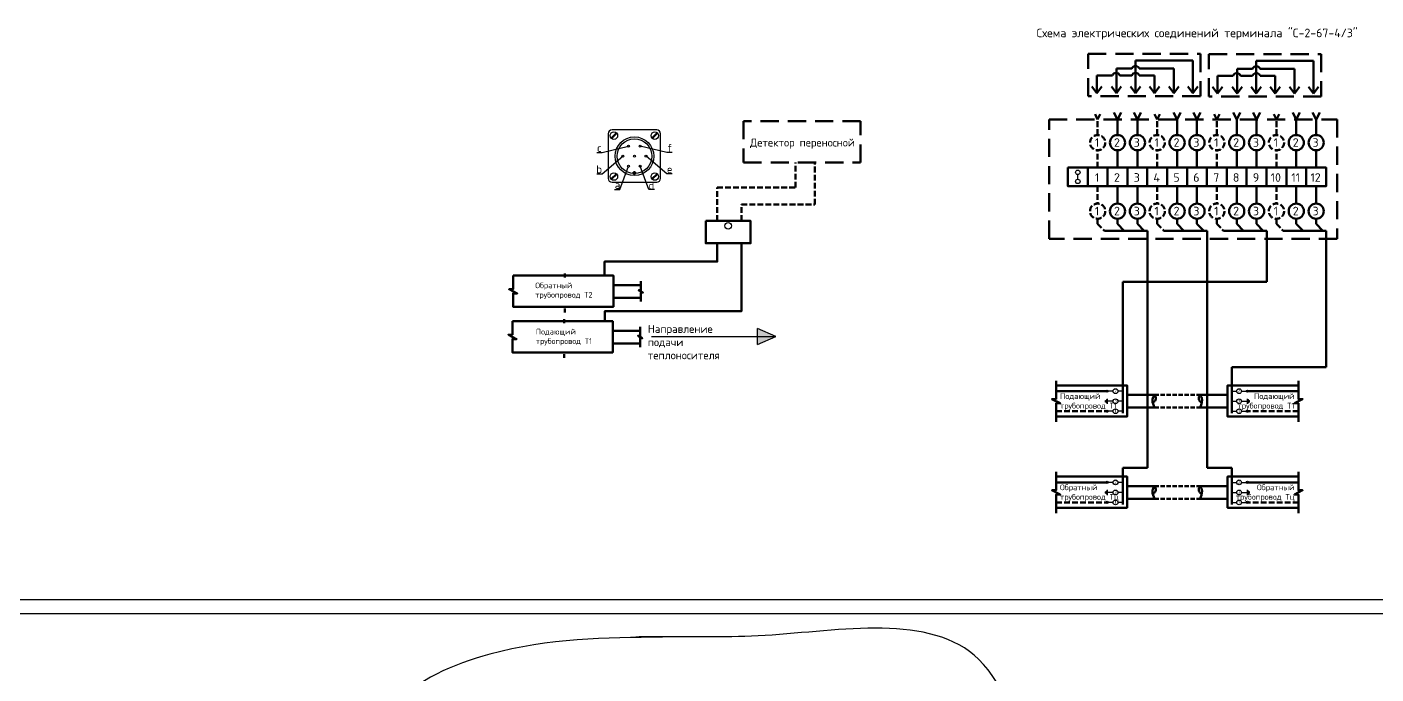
# Model space of a CAD drawing. Header units: millimetres. Extents: x -112426 to 6776, y 1218 to 38707.
# Drawn here: x 3558.2 to 4029.8, y 2666.4 to 2892.5 of the extents above; entities that cross this region are included whole.
import ezdxf
from ezdxf.enums import TextEntityAlignment as Align

# ---------------------------------------------------------------- set-up
doc = ezdxf.new("R2010")
doc.units = ezdxf.units.MM
for name, pattern in [('ACAD_ISO04W100', [30, 24, -3, 0, -3]), ('DASHED', [7, 5, -2, 0]), ('DASHED2', [9.525, 6.35, -3.175])]:
    doc.linetypes.add(name, pattern=pattern)
for name, color, linetype, lineweight in [('Основной', 1, 'Continuous', 60), ('Размер 3.5', 250, 'Continuous', 35), ('Размеры на чертеже', 250, 'Continuous', 25), ('Тонкие', 5, 'Continuous', 30), ('шриховка', 4, 'ACAD_ISO04W100', 15)]:
    doc.layers.add(name, color=color, linetype=linetype, lineweight=lineweight)
doc.styles.add('-ISOCPEUR-', font='isocpeur.ttf')

msp = doc.modelspace()

# ---------------------------------------------------------------- hatches: boundary and pattern name
at = {"layer": 'Размеры на чертеже'}
h = msp.add_hatch(color=256, dxfattribs=at)
h.dxf.hatch_style = 1
h.paths.add_polyline_path([(3813.616, 2787.088), (3813.616, 2784.326), (3819.928, 2784.326)])
h.paths.add_polyline_path([(3819.928, 2784.326), (3813.616, 2784.326), (3813.616, 2781.565)])
at = {"layer": 'шриховка'}
h = msp.add_hatch(color=4, dxfattribs=at)
h.dxf.hatch_style = 1
h.paths.add_polyline_path([(3770.748, 2841.257), (3770.748, 2841.699), (3770.251, 2841.699), (3770.251, 2841.257)])
at = {"layer": 'шриховка', "linetype": 'DASHED2'}
h = msp.add_hatch(color=4, dxfattribs=at)
h.dxf.hatch_style = 1
edge = h.paths.add_edge_path()
edge.add_arc((3935.779, 2765.226), 0.387, 0, 360)
h = msp.add_hatch(color=4, dxfattribs=at)
h.dxf.hatch_style = 1
edge = h.paths.add_edge_path()
edge.add_arc((3984.82, 2765.226), 0.387, 180, 540, ccw=False)
h = msp.add_hatch(color=4, dxfattribs=at)
h.dxf.hatch_style = 1
edge = h.paths.add_edge_path()
edge.add_arc((3935.779, 2758.211), 0.387, 0, 360)
h = msp.add_hatch(color=4, dxfattribs=at)
h.dxf.hatch_style = 1
edge = h.paths.add_edge_path()
edge.add_arc((3984.82, 2758.211), 0.387, 180, 540, ccw=False)
h = msp.add_hatch(color=4, dxfattribs=at)
h.dxf.hatch_style = 1
edge = h.paths.add_edge_path()
edge.add_arc((3935.779, 2733.358), 0.387, 0, 360)
h = msp.add_hatch(color=4, dxfattribs=at)
h.dxf.hatch_style = 1
edge = h.paths.add_edge_path()
edge.add_arc((3984.82, 2733.358), 0.387, 180, 540, ccw=False)
h = msp.add_hatch(color=4, dxfattribs=at)
h.dxf.hatch_style = 1
edge = h.paths.add_edge_path()
edge.add_arc((3935.779, 2726.343), 0.387, 0, 360)
h = msp.add_hatch(color=4, dxfattribs=at)
h.dxf.hatch_style = 1
edge = h.paths.add_edge_path()
edge.add_arc((3984.82, 2726.343), 0.387, 180, 540, ccw=False)

# ---------------------------------------------------------------- linework, layer by layer
msp.add_line((3925.521, 2839.302), (3925.521, 2840.901))
at = {"lineweight": 100}
for p, q in [((3934.811, 2821.199), (3949.884, 2821.199)), ((3949.884, 2821.199), (3949.884, 2738.412)), ((3955.642, 2821.199), (3970.715, 2821.199)), ((3970.715, 2821.199), (3970.715, 2738.412)), ((3976.474, 2821.199), (3991.547, 2821.199)), ((3991.547, 2821.199), (3991.547, 2803.411)), ((3997.305, 2821.199), (4012.378, 2821.199)), ((4012.378, 2821.199), (4012.378, 2773.665)), ((3991.547, 2803.411), (3941.25, 2803.411)), ((3941.25, 2803.411), (3941.25, 2757.531)), ((4012.378, 2773.665), (3979.35, 2773.665)), ((3979.35, 2773.665), (3979.35, 2757.531)), ((3949.884, 2738.412), (3941.25, 2738.412)), ((3941.25, 2738.412), (3941.25, 2725.663)), ((3970.715, 2738.412), (3979.35, 2738.412)), ((3979.35, 2738.412), (3979.35, 2725.663))]:
    msp.add_line(p, q, dxfattribs=at)
msp.add_lwpolyline([(3086.434, 2692.459), (4275.434, 2692.459), (4275.434, 2272.459), (3086.434, 2272.459)], close=True)
at = {"const_width": 0.5}
msp.add_lwpolyline([(3106.434, 2687.459), (4270.434, 2687.459), (4270.434, 2277.459), (3106.434, 2277.459)], close=True, dxfattribs=at)
for centre in [(3925.521, 2841.683), (3925.521, 2838.521)]:
    msp.add_circle(centre, 0.781)
at = {"lineweight": 30}
msp.add_spline([(3780.349, 2679.251), (3719.966, 2673.276), (3687.085, 2655.353), (3685.889, 2593.219), (3705.618, 2538.254), (3848.182, 2531.639), (3889.674, 2539.931), (3896.623, 2577.557), (3905.3, 2633.247), (3890.951, 2671.484), (3816.22, 2679.848), (3779.987, 2679.398), (3771.079, 2679.306)], degree=3, dxfattribs=at)
at = {"layer": 'Основной'}
for p, q in [((3938.999, 2869.333), (3938.999, 2877.94)), ((3938.999, 2877.94), (3944.413, 2877.94)), ((3945.682, 2869.333), (3945.682, 2880.782)), ((3945.682, 2880.782), (3965.695, 2880.782)), ((3947.019, 2877.94), (3959.049, 2877.94)), ((3959.049, 2869.333), (3959.049, 2877.94)), ((3965.695, 2869.333), (3965.695, 2880.782)), ((3981.209, 2869.266), (3981.209, 2877.873)), ((3981.209, 2877.873), (3986.622, 2877.873)), ((3987.892, 2869.266), (3987.892, 2880.715)), ((3987.892, 2880.715), (4007.905, 2880.715)), ((3989.229, 2877.873), (4001.259, 2877.873)), ((4001.259, 2869.266), (4001.259, 2877.873)), ((4007.905, 2869.266), (4007.905, 2880.715)), ((3932.169, 2869.333), (3932.169, 2875.541)), ((3932.169, 2875.541), (3937.601, 2875.541)), ((3940.208, 2875.541), (3944.413, 2875.541)), ((3947.019, 2875.541), (3952.292, 2875.541)), ((3952.292, 2869.333), (3952.292, 2875.541)), ((3974.379, 2869.266), (3974.379, 2875.474)), ((3974.379, 2875.474), (3979.81, 2875.474)), ((3982.417, 2875.474), (3986.622, 2875.474)), ((3989.229, 2875.474), (3994.501, 2875.474)), ((3994.501, 2869.266), (3994.501, 2875.474)), ((3930.427, 2871.669), (3932.169, 2869.333)), ((3933.912, 2871.669), (3932.169, 2869.333)), ((3937.257, 2871.669), (3938.999, 2869.333)), ((3940.741, 2871.669), (3938.999, 2869.333)), ((3943.94, 2871.669), (3945.682, 2869.333)), ((3947.425, 2871.669), (3945.682, 2869.333)), ((3950.55, 2871.669), (3952.292, 2869.333)), ((3954.034, 2871.669), (3952.292, 2869.333)), ((3957.307, 2871.669), (3959.049, 2869.333)), ((3960.791, 2871.669), (3959.049, 2869.333)), ((3963.953, 2871.669), (3965.695, 2869.333)), ((3967.437, 2871.669), (3965.695, 2869.333)), ((3972.637, 2871.602), (3974.379, 2869.266)), ((3976.121, 2871.602), (3974.379, 2869.266)), ((3979.466, 2871.602), (3981.209, 2869.266)), ((3982.951, 2871.602), (3981.209, 2869.266)), ((3986.15, 2871.602), (3987.892, 2869.266)), ((3989.634, 2871.602), (3987.892, 2869.266)), ((3992.759, 2871.602), (3994.501, 2869.266)), ((3996.244, 2871.602), (3994.501, 2869.266)), ((3999.517, 2871.602), (4001.259, 2869.266)), ((4003.001, 2871.602), (4001.259, 2869.266)), ((4006.163, 2871.602), (4007.905, 2869.266)), ((4009.647, 2871.602), (4007.905, 2869.266)), ((3746.188, 2804.981), (3746.188, 2806.363)), ((3772.789, 2802.272), (3772.789, 2803.653)), ((3772.789, 2797.851), (3772.789, 2796.525)), ((3746.19, 2794.095), (3746.19, 2792.769)), ((3745.967, 2789.039), (3745.967, 2790.421)), ((3772.568, 2786.33), (3772.568, 2787.711)), ((3745.969, 2778.153), (3745.969, 2776.827)), ((3772.568, 2781.909), (3772.568, 2780.583)), ((3917.931, 2768.873), (3917.931, 2767.216)), ((4002.669, 2768.873), (4002.669, 2767.216)), ((3942.742, 2763.9), (3952.357, 2763.9)), ((3942.742, 2759.48), (3942.742, 2763.9)), ((3977.858, 2763.9), (3968.243, 2763.9)), ((3977.858, 2759.48), (3977.858, 2763.9)), ((3952.357, 2759.48), (3942.742, 2759.48)), ((3968.243, 2759.48), (3977.858, 2759.48)), ((3917.931, 2756.33), (3917.931, 2754.506)), ((4002.669, 2756.33), (4002.669, 2754.506)), ((3917.931, 2737.005), (3917.931, 2735.347)), ((4002.669, 2737.005), (4002.669, 2735.347)), ((3942.742, 2732.032), (3952.357, 2732.032)), ((3942.742, 2727.611), (3942.742, 2732.032)), ((3977.858, 2732.032), (3968.243, 2732.032)), ((3977.858, 2727.611), (3977.858, 2732.032)), ((3952.357, 2727.611), (3942.742, 2727.611)), ((3968.243, 2727.611), (3977.858, 2727.611)), ((3917.931, 2724.461), (3917.931, 2722.638)), ((4002.669, 2724.461), (4002.669, 2722.638))]:
    msp.add_line(p, q, dxfattribs=at)
at = {"layer": 'Основной', "color": 162, "linetype": 'DASHED', "lineweight": 50, "ltscale": 0.4, "true_color": 0x0520d1}
for p, q in [((3932.464, 2860.217), (3931.226, 2862.601)), ((3932.464, 2860.217), (3933.702, 2862.601)), ((3953.296, 2860.217), (3952.057, 2862.601)), ((3953.296, 2860.217), (3954.534, 2862.601)), ((3974.127, 2860.217), (3972.889, 2862.601)), ((3974.127, 2860.217), (3975.365, 2862.601)), ((3994.958, 2860.217), (3993.72, 2862.601)), ((3994.958, 2860.217), (3996.196, 2862.601)), ((3932.464, 2854.738), (3932.464, 2860.217)), ((3953.296, 2854.738), (3953.296, 2860.217)), ((3974.127, 2854.738), (3974.127, 2860.217)), ((3994.958, 2854.738), (3994.958, 2860.217)), ((3932.464, 2843.363), (3932.464, 2849.408)), ((3953.296, 2843.363), (3953.296, 2849.408)), ((3974.127, 2843.363), (3974.127, 2849.408)), ((3994.958, 2843.363), (3994.958, 2849.408)), ((3932.464, 2836.84), (3932.464, 2830.795)), ((3953.296, 2836.84), (3953.296, 2830.795)), ((3974.127, 2836.84), (3974.127, 2830.795)), ((3994.958, 2836.84), (3994.958, 2830.795)), ((3932.464, 2825.465), (3932.464, 2823.714)), ((3953.296, 2825.465), (3953.296, 2823.714)), ((3974.127, 2825.465), (3974.127, 2823.714)), ((3994.958, 2825.465), (3994.958, 2823.714)), ((3932.464, 2823.714), (3934.811, 2821.199)), ((3953.296, 2823.714), (3955.642, 2821.199)), ((3974.127, 2823.714), (3976.474, 2821.199)), ((3994.958, 2823.714), (3997.305, 2821.199))]:
    msp.add_line(p, q, dxfattribs=at)
at = {"layer": 'Основной', "color": 32, "lineweight": 50, "ltscale": 0.15, "true_color": 0xcd6928}
for p, q in [((3939.408, 2860.217), (3938.17, 2862.601)), ((3939.408, 2860.217), (3940.646, 2862.601)), ((3960.239, 2860.217), (3959.001, 2862.601)), ((3960.239, 2860.217), (3961.477, 2862.601)), ((3981.07, 2860.217), (3979.832, 2862.601)), ((3981.07, 2860.217), (3982.308, 2862.601)), ((4001.902, 2860.217), (4000.663, 2862.601)), ((4001.902, 2860.217), (4003.14, 2862.601)), ((3939.408, 2854.738), (3939.408, 2860.217)), ((3960.239, 2854.738), (3960.239, 2860.217)), ((3981.07, 2854.738), (3981.07, 2860.217)), ((4001.902, 2854.738), (4001.902, 2860.217)), ((3939.408, 2843.363), (3939.408, 2849.408)), ((3960.239, 2843.363), (3960.239, 2849.408)), ((3981.07, 2843.363), (3981.07, 2849.408)), ((4001.902, 2843.363), (4001.902, 2849.408)), ((3939.408, 2836.84), (3939.408, 2830.795)), ((3960.239, 2836.84), (3960.239, 2830.795)), ((3981.07, 2836.84), (3981.07, 2830.795)), ((4001.902, 2836.84), (4001.902, 2830.795)), ((3939.408, 2825.465), (3939.408, 2823.714)), ((3960.239, 2825.465), (3960.239, 2823.714)), ((3981.07, 2825.465), (3981.07, 2823.714)), ((4001.902, 2825.465), (4001.902, 2823.714)), ((3939.408, 2823.714), (3941.755, 2821.199)), ((3960.239, 2823.714), (3962.586, 2821.199)), ((3981.07, 2823.714), (3983.417, 2821.199)), ((4001.902, 2823.714), (4004.248, 2821.199))]:
    msp.add_line(p, q, dxfattribs=at)
at = {"layer": 'Основной', "color": 2, "true_color": 0xf1eb1f}
for p, q in [((3946.352, 2860.217), (3945.114, 2862.601)), ((3946.352, 2860.217), (3947.59, 2862.601)), ((3967.183, 2860.217), (3965.945, 2862.601)), ((3967.183, 2860.217), (3968.421, 2862.601)), ((3988.014, 2860.217), (3986.776, 2862.601)), ((3988.014, 2860.217), (3989.252, 2862.601)), ((4008.845, 2860.217), (4007.607, 2862.601)), ((4008.845, 2860.217), (4010.083, 2862.601)), ((3946.352, 2854.738), (3946.352, 2860.217)), ((3967.183, 2854.738), (3967.183, 2860.217)), ((3988.014, 2854.738), (3988.014, 2860.217)), ((4008.845, 2854.738), (4008.845, 2860.217)), ((3946.352, 2843.363), (3946.352, 2849.408)), ((3967.183, 2843.363), (3967.183, 2849.408)), ((3988.014, 2843.363), (3988.014, 2849.408)), ((4008.845, 2843.363), (4008.845, 2849.408)), ((3946.352, 2836.84), (3946.352, 2830.795)), ((3967.183, 2836.84), (3967.183, 2830.795)), ((3988.014, 2836.84), (3988.014, 2830.795)), ((4008.845, 2836.84), (4008.845, 2830.795)), ((3946.352, 2825.465), (3946.352, 2823.714)), ((3967.183, 2825.465), (3967.183, 2823.714)), ((3988.014, 2825.465), (3988.014, 2823.714)), ((4008.845, 2825.465), (4008.845, 2823.714)), ((3946.352, 2823.714), (3948.699, 2821.199)), ((3967.183, 2823.714), (3969.53, 2821.199)), ((3988.014, 2823.714), (3990.361, 2821.199)), ((4008.845, 2823.714), (4011.192, 2821.199))]:
    msp.add_line(p, q, dxfattribs=at)
at = {"layer": 'Основной', "linetype": 'DASHED', "ltscale": 0.3}
for p, q in [((3952.357, 2763.9), (3968.243, 2763.9)), ((3952.357, 2759.48), (3968.243, 2759.48)), ((3952.357, 2732.032), (3968.243, 2732.032)), ((3952.357, 2727.611), (3968.243, 2727.611))]:
    msp.add_line(p, q, dxfattribs=at)
at = {"layer": 'Основной', "linetype": 'DASHED2'}
for points in [[(3929.141, 2883.094), (3968.395, 2883.094), (3968.395, 2868.302), (3929.141, 2868.302)], [(3971.35, 2883.027), (4010.605, 2883.027), (4010.605, 2868.235), (3971.35, 2868.235)], [(3808.645, 2845.121), (3849.568, 2845.121), (3849.568, 2859.605), (3808.645, 2859.605)], [(3915.464, 2860.217), (4016.147, 2860.217), (4016.147, 2818.489), (3915.464, 2818.489)]]:
    msp.add_lwpolyline(points, close=True, dxfattribs=at)
at = {"layer": 'Основной', "lineweight": 30}
msp.add_lwpolyline([(3779.667, 2839.55), (3779.667, 2855.188), (3779.557, 2855.685), (3779.28, 2856.127), (3778.838, 2856.404), (3778.341, 2856.514), (3762.703, 2856.514), (3762.206, 2856.404), (3761.763, 2856.127), (3761.487, 2855.685), (3761.377, 2855.188), (3761.377, 2839.55), (3761.487, 2839.053), (3761.763, 2838.611), (3762.206, 2838.334), (3762.703, 2838.224), (3778.341, 2838.224), (3778.838, 2838.334), (3779.28, 2838.611), (3779.557, 2839.053)], close=True, dxfattribs=at)
at = {"layer": 'Основной', "lineweight": 70}
for points in [[(3762.427, 2853.53), (3764.361, 2855.464)], [(3776.683, 2853.53), (3778.617, 2855.464)], [(3762.427, 2839.274), (3764.361, 2841.152)], [(3776.683, 2839.274), (3778.617, 2841.152)]]:
    msp.add_lwpolyline(points, dxfattribs=at)
at = {"layer": 'Основной', "color": 162, "linetype": 'DASHED', "lineweight": 50, "ltscale": 0.4, "true_color": 0x0520d1}
for points in [[(3799.479, 2824.734), (3799.479, 2836.358), (3826.895, 2836.358), (3826.895, 2845.121)], [(3807.989, 2824.734), (3807.989, 2830.478), (3833.556, 2830.478), (3833.556, 2845.121)], [(3917.931, 2758.211), (3935.393, 2758.211)], [(4002.669, 2758.211), (3985.207, 2758.211)], [(3917.931, 2726.343), (3935.393, 2726.343)], [(4002.669, 2726.343), (3985.207, 2726.343)]]:
    msp.add_lwpolyline(points, dxfattribs=at)
at = {"layer": 'Основной'}
for points in [[(3770.251, 2841.699), (3770.748, 2841.699), (3770.748, 2841.257), (3770.251, 2841.257)], [(3922.049, 2843.363), (3928.992, 2843.363), (3928.992, 2836.84), (3922.049, 2836.84)], [(3928.992, 2843.363), (3935.936, 2843.363), (3935.936, 2836.84), (3928.992, 2836.84)], [(3935.936, 2843.363), (3942.88, 2843.363), (3942.88, 2836.84), (3935.936, 2836.84)], [(3942.88, 2843.363), (3949.824, 2843.363), (3949.824, 2836.84), (3942.88, 2836.84)], [(3949.824, 2843.363), (3956.767, 2843.363), (3956.767, 2836.84), (3949.824, 2836.84)], [(3956.767, 2843.363), (3963.711, 2843.363), (3963.711, 2836.84), (3956.767, 2836.84)], [(3963.711, 2843.363), (3970.655, 2843.363), (3970.655, 2836.84), (3963.711, 2836.84)], [(3970.655, 2843.363), (3977.599, 2843.363), (3977.599, 2836.84), (3970.655, 2836.84)], [(3977.599, 2843.363), (3984.542, 2843.363), (3984.542, 2836.84), (3977.599, 2836.84)], [(3984.542, 2843.363), (3991.486, 2843.363), (3991.486, 2836.84), (3984.542, 2836.84)], [(3991.486, 2843.363), (3998.43, 2843.363), (3998.43, 2836.84), (3991.486, 2836.84)], [(3998.43, 2843.363), (4005.373, 2843.363), (4005.373, 2836.84), (3998.43, 2836.84)], [(4005.373, 2843.363), (4012.317, 2843.363), (4012.317, 2836.84), (4005.373, 2836.84)], [(3795.445, 2824.734), (3811.139, 2824.734), (3811.139, 2816.943), (3795.445, 2816.943)], [(3728.14, 2805.603), (3763.174, 2805.615), (3763.174, 2794.729), (3728.14, 2794.717), (3728.14, 2799.359), (3729.576, 2799.359), (3726.703, 2800.851), (3728.14, 2800.851)], [(3763.174, 2802.272), (3772.789, 2802.272), (3772.789, 2800.503), (3772.016, 2800.503), (3773.508, 2799.675), (3772.789, 2799.675), (3772.789, 2797.851), (3763.174, 2797.851)], [(3727.919, 2789.661), (3762.953, 2789.673), (3762.953, 2778.787), (3727.919, 2778.775), (3727.919, 2783.417), (3729.355, 2783.417), (3726.482, 2784.909), (3727.919, 2784.909)], [(3762.953, 2786.33), (3772.568, 2786.33), (3772.568, 2784.561), (3771.795, 2784.561), (3773.287, 2783.732), (3772.568, 2783.732), (3772.568, 2781.909), (3762.953, 2781.909)], [(3917.931, 2767.216), (3942.742, 2767.216), (3942.742, 2756.33), (3917.931, 2756.33), (3917.931, 2760.972), (3919.368, 2760.972), (3916.494, 2762.464), (3917.931, 2762.464)], [(4002.669, 2767.216), (3977.858, 2767.216), (3977.858, 2756.33), (4002.669, 2756.33), (4002.669, 2760.972), (4001.232, 2760.972), (4004.105, 2762.464), (4002.669, 2762.464)], [(3917.931, 2735.347), (3942.742, 2735.347), (3942.742, 2724.461), (3917.931, 2724.461), (3917.931, 2729.103), (3919.368, 2729.103), (3916.494, 2730.595), (3917.931, 2730.595)], [(4002.669, 2735.347), (3977.858, 2735.347), (3977.858, 2724.461), (4002.669, 2724.461), (4002.669, 2729.103), (4001.232, 2729.103), (4004.105, 2730.595), (4002.669, 2730.595)]]:
    msp.add_lwpolyline(points, close=True, dxfattribs=at)
for points in [[(3760.08, 2805.615), (3760.084, 2810.478), (3799.479, 2810.478), (3799.479, 2816.943)], [(3760.246, 2789.672), (3760.25, 2793.182), (3807.989, 2793.182), (3807.989, 2816.943)]]:
    msp.add_lwpolyline(points, dxfattribs=at)
at = {"layer": 'Основной', "color": 32, "lineweight": 50, "ltscale": 0.15, "true_color": 0xcd6928}
for points in [[(3935.393, 2765.226), (3917.931, 2765.226)], [(3985.207, 2765.226), (4002.669, 2765.226)], [(3935.393, 2733.358), (3917.931, 2733.358)], [(3985.207, 2733.358), (4002.669, 2733.358)]]:
    msp.add_lwpolyline(points, dxfattribs=at)
at = {"layer": 'Основной', "lineweight": 30}
for centre, radius in [((3770.552, 2847.331), 6.752), ((3770.548, 2847.338), 6.082)]:
    msp.add_circle(centre, radius, dxfattribs=at)
at = {"layer": 'Основной', "color": 162, "linetype": 'DASHED', "lineweight": 50, "ltscale": 0.4, "true_color": 0x0520d1}
for centre in [(3932.464, 2852.073), (3953.296, 2852.073), (3974.127, 2852.073), (3994.958, 2852.073), (3932.464, 2828.13), (3953.296, 2828.13), (3974.127, 2828.13), (3994.958, 2828.13)]:
    msp.add_circle(centre, 2.665, dxfattribs=at)
at = {"layer": 'Основной', "color": 32, "lineweight": 50, "ltscale": 0.15, "true_color": 0xcd6928}
for centre in [(3939.408, 2852.073), (3960.239, 2852.073), (3981.07, 2852.073), (4001.902, 2852.073), (3939.408, 2828.13), (3960.239, 2828.13), (3981.07, 2828.13), (4001.902, 2828.13)]:
    msp.add_circle(centre, 2.665, dxfattribs=at)
at = {"layer": 'Основной', "color": 2, "true_color": 0xf1eb1f}
for centre in [(3946.352, 2852.073), (3967.183, 2852.073), (3988.014, 2852.073), (4008.845, 2852.073), (3946.352, 2828.13), (3967.183, 2828.13), (3988.014, 2828.13), (4008.845, 2828.13)]:
    msp.add_circle(centre, 2.665, dxfattribs=at)
at = {"layer": 'Основной'}
for centre in [(3945.716, 2877.441), (3987.925, 2877.374), (3938.904, 2875.042), (3945.716, 2875.042), (3981.114, 2874.975), (3987.925, 2874.975)]:
    msp.add_arc(centre, 1.396, 20.94512, 159.05488, dxfattribs=at)
for points in [[(3952.357, 2759.48), (3951.641, 2762.097), (3952.027, 2763.403), (3952.357, 2763.9)], [(3952.357, 2763.9), (3952.825, 2762.523), (3952.548, 2761.887), (3951.73, 2761.164)], [(3968.243, 2763.9), (3967.775, 2762.523), (3968.052, 2761.887), (3968.87, 2761.164)], [(3968.243, 2759.48), (3968.958, 2762.097), (3968.572, 2763.403), (3968.243, 2763.9)], [(3952.357, 2727.611), (3951.641, 2730.229), (3952.027, 2731.534), (3952.357, 2732.032)], [(3952.357, 2732.032), (3952.825, 2730.655), (3952.548, 2730.019), (3951.73, 2729.296)], [(3968.243, 2732.032), (3967.775, 2730.655), (3968.052, 2730.019), (3968.87, 2729.296)], [(3968.243, 2727.611), (3968.958, 2730.229), (3968.572, 2731.534), (3968.243, 2732.032)]]:
    msp.add_spline(points, degree=3, dxfattribs=at)
at = {"layer": 'Размеры на чертеже'}
for p, q in [((3813.616, 2781.565), (3813.616, 2787.088)), ((3819.928, 2784.326), (3813.616, 2787.088)), ((3776.533, 2784.326), (3819.928, 2784.326)), ((3813.616, 2781.565), (3819.928, 2784.326))]:
    msp.add_line(p, q, dxfattribs=at)
at = {"layer": 'Тонкие', "ltscale": 50}
for points in [[(3757.379, 2848.612), (3759.222, 2848.612), (3768.505, 2850.878)], [(3783.72, 2848.612), (3781.878, 2848.612), (3772.594, 2850.878)], [(3757.379, 2841.152), (3759.222, 2841.152), (3766.46, 2847.344)], [(3763.596, 2835.737), (3765.466, 2835.737), (3768.505, 2843.86)], [(3777.503, 2835.737), (3775.633, 2835.737), (3772.594, 2843.86)], [(3783.72, 2841.152), (3781.878, 2841.152), (3774.639, 2847.344)]]:
    msp.add_lwpolyline(points, dxfattribs=at)
at = {"layer": 'Тонкие'}
for points in [[(3937.859, 2765.226), (3936.166, 2765.226)], [(3941.25, 2765.226), (3939.537, 2765.226)], [(3979.35, 2765.226), (3981.063, 2765.226)], [(3982.74, 2765.226), (3984.433, 2765.226)], [(3935.116, 2761.923), (3935.116, 2761.426)], [(3935.337, 2762.089), (3935.337, 2761.26)], [(3935.503, 2762.255), (3935.503, 2761.095)], [(3935.669, 2762.421), (3935.669, 2760.929)], [(3935.835, 2762.587), (3935.835, 2760.763)], [(3937.859, 2761.675), (3935.835, 2761.675)], [(3941.25, 2761.69), (3939.537, 2761.69)], [(3979.35, 2761.69), (3981.063, 2761.69)], [(3982.74, 2761.675), (3984.765, 2761.675)], [(3984.765, 2762.587), (3984.765, 2760.763)], [(3984.931, 2762.421), (3984.931, 2760.929)], [(3985.097, 2762.255), (3985.097, 2761.095)], [(3985.262, 2762.089), (3985.262, 2761.26)], [(3985.483, 2761.923), (3985.483, 2761.426)], [(3937.859, 2758.21), (3936.166, 2758.209)], [(3941.25, 2758.209), (3939.537, 2758.209)], [(3979.35, 2758.209), (3981.063, 2758.209)], [(3982.74, 2758.21), (3984.433, 2758.209)], [(3935.503, 2730.387), (3935.503, 2729.226)], [(3935.669, 2730.552), (3935.669, 2729.06)], [(3935.835, 2730.718), (3935.835, 2728.895)], [(3937.859, 2733.358), (3936.166, 2733.358)], [(3941.25, 2733.358), (3939.537, 2733.358)], [(3979.35, 2733.358), (3981.063, 2733.358)], [(3982.74, 2733.358), (3984.433, 2733.358)], [(3984.765, 2730.718), (3984.765, 2728.895)], [(3984.931, 2730.552), (3984.931, 2729.06)], [(3985.097, 2730.387), (3985.097, 2729.226)], [(3935.116, 2730.055), (3935.116, 2729.558)], [(3935.337, 2730.221), (3935.337, 2729.392)], [(3937.859, 2729.806), (3935.835, 2729.806)], [(3937.859, 2726.341), (3936.166, 2726.34)], [(3941.25, 2729.822), (3939.537, 2729.822)], [(3941.25, 2726.34), (3939.537, 2726.34)], [(3979.35, 2729.822), (3981.063, 2729.822)], [(3979.35, 2726.34), (3981.063, 2726.34)], [(3982.74, 2729.806), (3984.765, 2729.806)], [(3982.74, 2726.341), (3984.433, 2726.34)], [(3985.262, 2730.221), (3985.262, 2729.392)], [(3985.483, 2730.055), (3985.483, 2729.558)]]:
    msp.add_lwpolyline(points, dxfattribs=at)
at = {"layer": 'Тонкие', "lineweight": 25}
for centre in [(3763.362, 2854.535), (3777.674, 2854.535), (3763.362, 2840.223), (3777.674, 2840.223)]:
    msp.add_circle(centre, 1.317, dxfattribs=at)
at = {"layer": 'Тонкие'}
for centre, radius in [((3768.505, 2850.88), 0.336), ((3772.539, 2850.88), 0.336), ((3766.46, 2847.344), 0.336), ((3768.505, 2843.862), 0.336), ((3770.55, 2847.346), 0.336), ((3772.539, 2843.862), 0.336), ((3774.583, 2847.344), 0.336), ((3803.308, 2823.027), 1.155), ((3935.779, 2765.226), 0.387), ((3938.698, 2765.215), 0.839), ((3981.901, 2765.215), 0.839), ((3984.82, 2765.226), 0.387), ((3938.698, 2761.679), 0.839), ((3938.698, 2758.197), 0.839), ((3981.901, 2761.679), 0.839), ((3981.901, 2758.197), 0.839), ((3935.779, 2758.211), 0.387), ((3984.82, 2758.211), 0.387), ((3935.779, 2733.358), 0.387), ((3938.698, 2733.347), 0.839), ((3938.698, 2729.81), 0.839), ((3981.901, 2733.347), 0.839), ((3981.901, 2729.81), 0.839), ((3984.82, 2733.358), 0.387), ((3935.779, 2726.343), 0.387), ((3938.698, 2726.329), 0.839), ((3981.901, 2726.329), 0.839), ((3984.82, 2726.343), 0.387)]:
    msp.add_circle(centre, radius, dxfattribs=at)

# ---------------------------------------------------------------- texts
at = {"layer": 'Основной', "color": 2, "true_color": 0xf1eb1f, "char_height": 3, "attachment_point": 5, "style": '-ISOCPEUR-'}
for width, insert in [(1.04448, (3966.98, 2852.113)), (1.04448, (3987.811, 2852.113)), (3, (4008.642, 2852.113))]:
    msp.add_mtext_dynamic_manual_height_columns('3', width=width, gutter_width=13.808, heights=[0], dxfattribs=dict(at, insert=insert))
at = {"layer": 'Размер 3.5', "style": '-ISOCPEUR-'}
for s, p in [('с', (3758.227, 2848.833)), ('f', (3782.872, 2848.833)), ('b', (3758.227, 2841.373)), ('e', (3782.872, 2841.373)), ('a', (3764.637, 2835.903)), ('d', (3776.462, 2835.737))]:
    msp.add_text(s, height=2.762, dxfattribs=at).set_placement(p, align=Align.CENTER)
at = {"layer": 'Размер 3.5', "attachment_point": 1, "style": '-ISOCPEUR-'}
for s, insert, char_height, width in [('\\A1;{\\C7;Схема электрических соединений терминала "\\A0;\\C256;С-2-67-4/3\\A1;\\C7;"}', (3911.104, 2891.908), 3, 145.94381), ('\\A1;{\\C7;Детектор переносной}', (3810.977, 2853.476), 2.76152, 80.11904), ('\\A1;{\\C7;Направление подачи теплоносителя}', (3775.229, 2788.338), 2.76152, 36.47961)]:
    msp.add_mtext(s, dxfattribs=dict(at, insert=insert, char_height=char_height, width=width))
at = {"layer": 'Размер 3.5', "style": '-ISOCPEUR-'}
for s, width, insert, char_height, attachment_point in [('1', 1.04448, (3932.261, 2852.113), 3, 5), ('2', 1.04448, (3939.205, 2852.113), 3, 5), ('3', 1.04448, (3946.148, 2852.113), 3, 5), ('1', 1.04448, (3953.092, 2852.113), 3, 5), ('2', 3, (3960.036, 2852.113), 3, 5), ('1', 1.04448, (3973.923, 2852.113), 3, 5), ('2', 1.04448, (3980.867, 2852.113), 3, 5), ('1', 1.04448, (3994.754, 2852.113), 3, 5), ('2', 1.04448, (4001.698, 2852.113), 3, 5), ('1', 1.04448, (3932.261, 2839.899), 3, 5), ('2', 1.04448, (3939.205, 2839.899), 3, 5), ('3', 1.04448, (3946.148, 2839.899), 3, 5), ('4', 3, (3953.092, 2839.899), 3, 5), ('5', 3, (3960.036, 2839.899), 3, 5), ('6', 1.04448, (3966.98, 2839.899), 3, 5), ('7', 1.04448, (3973.923, 2839.899), 3, 5), ('8', 1.04448, (3980.867, 2839.899), 3, 5), ('9', 1.04448, (3987.811, 2839.899), 3, 5), ('10', 3, (3994.754, 2839.899), 3, 5), ('11', 3, (4001.698, 2839.899), 3, 5), ('12', 3, (4008.642, 2839.899), 3, 5), ('1', 1.04448, (3932.261, 2828.17), 3, 5), ('2', 1.04448, (3939.205, 2828.17), 3, 5), ('3', 1.04448, (3946.148, 2828.17), 3, 5), ('1', 1.04448, (3953.092, 2828.17), 3, 5), ('2', 3, (3960.036, 2828.17), 3, 5), ('3', 1.04448, (3966.98, 2828.17), 3, 5), ('1', 1.04448, (3973.923, 2828.17), 3, 5), ('2', 1.04448, (3980.867, 2828.17), 3, 5), ('3', 1.04448, (3987.811, 2828.17), 3, 5), ('1', 1.04448, (3994.754, 2828.17), 3, 5), ('2', 1.04448, (4001.698, 2828.17), 3, 5), ('3', 3, (4008.642, 2828.17), 3, 5), ('Обратный трубопровод Т2', 23.90857, (3735.884, 2800.276), 1.97251, 4), ('Подающий трубопровод Т1', 26.19844, (3736.068, 2784.096), 1.97251, 4), ('Подающий трубопровод Т1', 22.79177, (3919.302, 2761.537), 2, 4), ('2', 1.04448, (3938.698, 2765.319), 1.105, 5), ('2', 1.04448, (3981.901, 2765.319), 1.105, 5), ('Подающий трубопровод Т1', 22.79177, (4001.298, 2761.537), 2, 6), ('3', 1.04448, (3938.698, 2761.783), 1.105, 5), ('1', 1.04448, (3938.698, 2758.301), 1.105, 5), ('3', 1.04448, (3981.901, 2761.783), 1.105, 5), ('1', 1.04448, (3981.901, 2758.301), 1.105, 5), ('Обратный трубопровод Тц', 22.79177, (3919.302, 2729.669), 2, 4), ('3', 1.04448, (3938.698, 2729.914), 1.105, 5), ('2', 1.04448, (3938.698, 2733.451), 1.105, 5), ('3', 1.04448, (3981.901, 2729.914), 1.105, 5), ('2', 1.04448, (3981.901, 2733.451), 1.105, 5), ('Обратный трубопровод Тц', 22.79177, (4001.298, 2729.669), 2, 6), ('1', 1.04448, (3938.698, 2726.433), 1.105, 5), ('1', 1.04448, (3981.901, 2726.433), 1.105, 5)]:
    msp.add_mtext_dynamic_manual_height_columns(s, width=width, gutter_width=13.808, heights=[0], dxfattribs=dict(at, insert=insert, char_height=char_height, attachment_point=attachment_point))

doc.saveas('drawing.dxf')
